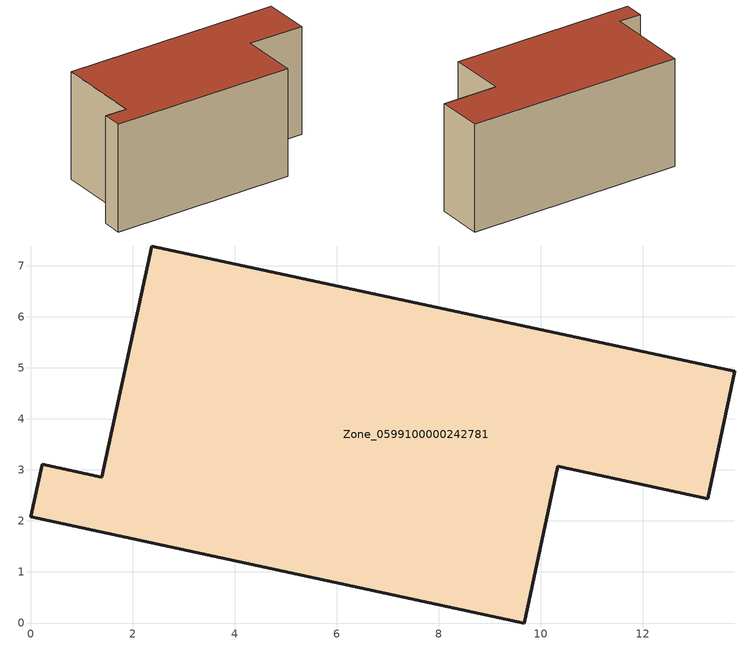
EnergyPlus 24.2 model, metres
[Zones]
Zone_0599100000242781
 floor ground (C_G): 9.67,0 0,2.08 0.22,3.11 1.39,2.86 2.37,7.39 13.8,4.93 13.27,2.44 10.33,3.07 z0
 wall outside (C_F): 1.39,2.86 0.22,3.11 0,2.08 9.67,0 10.33,3.07 13.27,2.44 13.8,4.93 2.37,7.39 1.39,2.86 z0:5.84
 roof outside (C_R): 13.8,4.93 2.37,7.39 1.39,2.86 0.22,3.11 0,2.08 9.67,0 10.33,3.07 13.27,2.44 z5.84
[BUILDING]
Pand.0599100000242781: North Axis=0; Terrain=City; Loads Convergence Tolerance Value=0.04; Temperature Convergence Tolerance Value=0.4; Solar Distribution=FullExterior; Maximum Number of Warmup Days=25; Minimum Number of Warmup Days=1
[Site:Location]
Rotterdam.The.Hague.AP_ZH_NLD Design_Conditions: Latitude=51.96; Longitude=4.45; Time Zone=1; Elevation=-4.5
[SITE:GROUNDTEMPERATURE:BUILDINGSURFACE]
18, 18, 18, 18, 18, 18, 18, 18, 18, 18, 18, 18
[MATERIAL] Thermal Absorptance=0.9; Solar Absorptance=0.7; Visible Absorptance=0.7
Name | Roughness | Thickness | Conductivity | Density | Specific Heat
G.TC.1975-1991 | MediumSmooth | 0.15 | 0.288461 | 540 | 1210
F.TC.1975-1991 | Rough | 0.3 | 0.230769 | 1920 | 840
R.TC.1975-1991 | MediumRough | 0.2 | 0.153846 | 1500 | 1000
[CONSTRUCTION]
C_G: G.TC.1975-1991
C_F: F.TC.1975-1991
C_R: R.TC.1975-1991
[ZONE]
Zone_0599100000242781: Type=1; Multiplier=1; Ceiling Height=Autocalculate; Volume=Autocalculate; Floor Area=autocalculate; Part of Total Floor Area=Yes
[ZONEINFILTRATION:DESIGNFLOWRATE]
Infil_Zone_0599100000242781: Zone or ZoneList or Space or SpaceList=Zone_0599100000242781; Schedule=AlwaysOn; Design Flow Rate Calculation Method=Flow/Area; Flow Rate per Floor Area=0.003; Constant Term Coefficient=1; Temperature Term Coefficient=0; Velocity Term Coefficient=0; Velocity Squared Term Coefficient=0
[HVACTEMPLATE:ZONE:IDEALLOADSAIRSYSTEM]
Zone_0599100000242781: Maximum Heating Supply Air Temperature=50; Minimum Cooling Supply Air Temperature=13; Maximum Heating Supply Air Humidity Ratio=0.0156; Minimum Cooling Supply Air Humidity Ratio=0.0077; Heating Limit=NoLimit; Cooling Limit=NoLimit; Dehumidification Control Type=ConstantSensibleHeatRatio; Cooling Sensible Heat Ratio=0.7; Dehumidification Setpoint=60; Humidification Control Type=None; Humidification Setpoint=30; Outdoor Air Method=None; Outdoor Air Flow Rate per Person=0.00944; Outdoor Air Flow Rate per Zone Floor Area=0; Outdoor Air Flow Rate per Zone=0; Demand Controlled Ventilation Type=None; Outdoor Air Economizer Type=NoEconomizer; Heat Recovery Type=None; Sensible Heat Recovery Effectiveness=0.7; Latent Heat Recovery Effectiveness=0.65
[ZONECONTROL:THERMOSTAT]
ThermostatControl_Zone_0599100000242781: Zone or ZoneList=Zone_0599100000242781; Control Type Schedule=DualSetpointControlType; Control 1=Thermostat_Zone_0599100000242781; Temperature Difference Between Cutout And Setpoint=0
[THERMOSTATSETPOINT:DUALSETPOINT]
Thermostat_Zone_0599100000242781: Heating Setpoint Temperature Schedule=HeatingSetpoint_Zone_0599100000242781; Cooling Setpoint Temperature Schedule=CoolingSetpoint_Zone_0599100000242781
[SCHEDULE:COMPACT]
HeatingSetpoint_Zone_0599100000242781: Through: 12/31, For: AllDays, Until: 24:00, 21
CoolingSetpoint_Zone_0599100000242781: Through: 12/31, For: AllDays, Until: 24:00, 24
DualSetpointControlType: Through: 12/31, For: AllDays, Until: 24:00, 4
AlwaysOn: Through: 12/31, For: AllDays, Until: 24:00, 1
